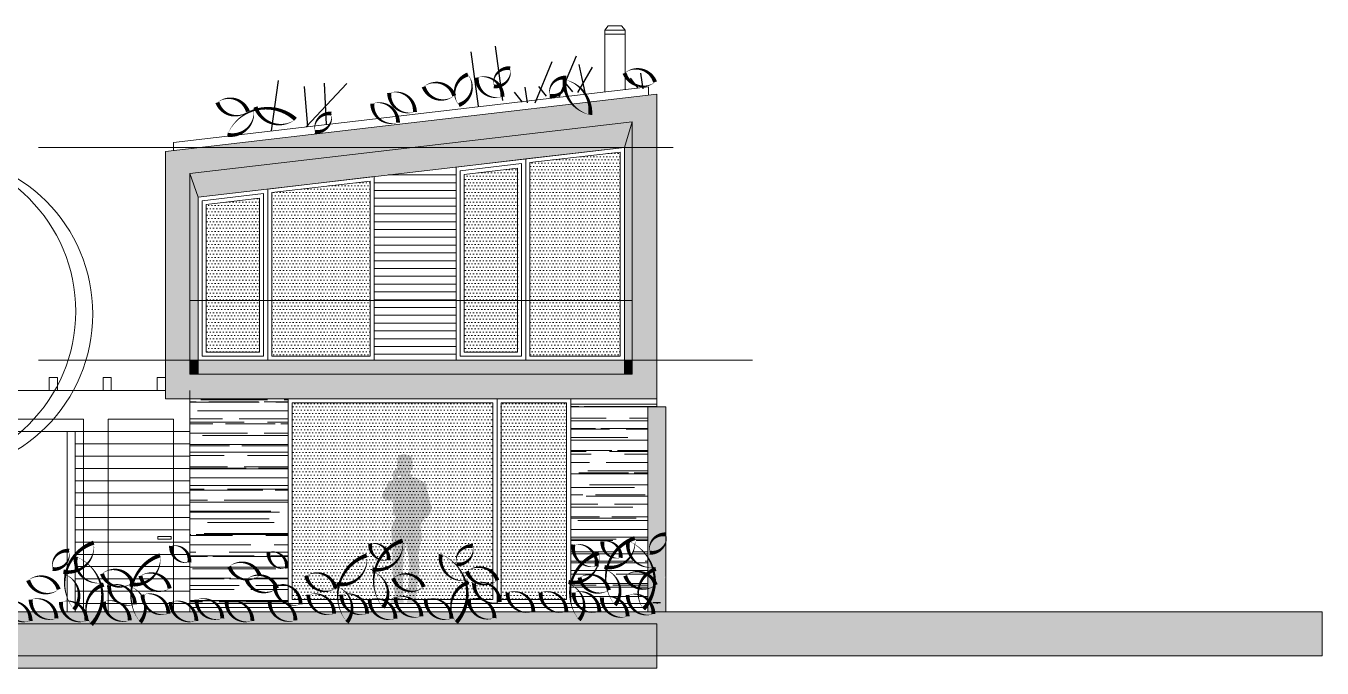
# Model space of a CAD drawing. Header units: metres. Extents: x -686 to 211, y -481 to 125.
# Drawn here: x -566.18 to -550.35, y -342.67 to -334.83 of the extents above; entities that cross this region are included whole.
import ezdxf

# ---------------------------------------------------------------- set-up
doc = ezdxf.new("R2010")
doc.units = ezdxf.units.M
doc.linetypes.add('ČERCHOVANÁ', pattern=[25.4, 12.7, -6.35, 0, -6.35])
for name, color, linetype in [('2 lidi', 4, 'Continuous'), ('SRAFA', 251, 'Continuous'), ('SRAFY', 3, 'Continuous'), ('srafy sklo', 252, 'Continuous'), ('stávající stromy', 86, 'Continuous'), ('zariz.predmety', 203, 'Continuous'), ('ZDIVO', 1, 'Continuous')]:
    doc.layers.add(name, color=color, linetype=linetype)
doc.layers.add('FLOATINGWINDOWS', color=2, linetype='Continuous', plot=False)
pattern_1 = [(0, (-281.86679, 14.72619), (0.01984375, 0.0396875), [0, -0.0396875])]
pattern_2 = [(0, (-281.86679, 14.72619), (0, 0.09525), [])]

# ---------------------------------------------------------------- blocks, each defined once
blk = doc.blocks.new('pan')
at = {"layer": '2 lidi'}
h = blk.add_hatch(color=254, dxfattribs=at)
h.dxf.hatch_style = 1
h.paths.add_polyline_path([(162.087, 139.288), (162.087, 139.304), (162.075, 139.323), (162.039, 139.455), (162.039, 139.474), (162.037, 139.487), (162.029, 139.499), (162.025, 139.515), (162.018, 139.57), (162.013, 139.582), (161.978, 139.607), (161.908, 139.646), (161.89, 139.659), (161.848, 139.663), (161.839, 139.674), (161.829, 139.695), (161.821, 139.708), (161.818, 139.736), (161.829, 139.749), (161.838, 139.749), (161.851, 139.772), (161.855, 139.791), (161.854, 139.81), (161.848, 139.815), (161.847, 139.883), (161.839, 139.911), (161.823, 139.919), (161.794, 139.931), (161.766, 139.942), (161.747, 139.944), (161.704, 139.936), (161.678, 139.915), (161.67, 139.893), (161.663, 139.861), (161.662, 139.83), (161.665, 139.815), (161.669, 139.803), (161.67, 139.8), (161.667, 139.798), (161.662, 139.786), (161.66, 139.763), (161.652, 139.761), (161.634, 139.75), (161.623, 139.745), (161.621, 139.741), (161.607, 139.705), (161.607, 139.696), (161.613, 139.654), (161.615, 139.642), (161.611, 139.633), (161.603, 139.628), (161.582, 139.619), (161.568, 139.617), (161.559, 139.609), (161.538, 139.558), (161.538, 139.548), (161.507, 139.502), (161.494, 139.486), (161.49, 139.474), (161.485, 139.461), (161.481, 139.45), (161.481, 139.431), (161.485, 139.412), (161.495, 139.4), (161.511, 139.391), (161.525, 139.383), (161.54, 139.378), (161.548, 139.377), (161.571, 139.375), (161.579, 139.378), (161.591, 139.38), (161.603, 139.39), (161.607, 139.392), (161.614, 139.385), (161.611, 139.363), (161.609, 139.346), (161.613, 139.329), (161.613, 139.288), (161.607, 139.255), (161.609, 139.234), (161.607, 139.208), (161.617, 139.198), (161.633, 139.192), (161.643, 139.184), (161.643, 139.167), (161.638, 139.153), (161.628, 139.141), (161.615, 139.118), (161.607, 139.109), (161.611, 139.1), (161.608, 139.08), (161.589, 139.029), (161.592, 138.989), (161.597, 138.955), (161.595, 138.93), (161.597, 138.887), (161.601, 138.851), (161.605, 138.777), (161.604, 138.715), (161.604, 138.669), (161.604, 138.643), (161.605, 138.543), (161.603, 138.528), (161.605, 138.515), (161.607, 138.507), (161.612, 138.429), (161.617, 138.387), (161.621, 138.358), (161.623, 138.34), (161.619, 138.317), (161.626, 138.294), (161.622, 138.276), (161.627, 138.252), (161.631, 138.245), (161.63, 138.239), (161.629, 138.235), (161.634, 138.23), (161.627, 138.211), (161.596, 138.171), (161.583, 138.155), (161.582, 138.147), (161.578, 138.144), (161.578, 138.133), (161.597, 138.128), (161.74, 138.128), (161.742, 138.151), (161.737, 138.159), (161.725, 138.192), (161.734, 138.203), (161.736, 138.209), (161.742, 138.245), (161.742, 138.258), (161.731, 138.286), (161.739, 138.404), (161.735, 138.456), (161.736, 138.591), (161.738, 138.675), (161.748, 138.703), (161.757, 138.779), (161.765, 138.849), (161.774, 138.857), (161.776, 138.804), (161.805, 138.681), (161.806, 138.649), (161.81, 138.613), (161.813, 138.596), (161.806, 138.576), (161.818, 138.56), (161.813, 138.546), (161.803, 138.538), (161.799, 138.516), (161.813, 138.498), (161.813, 138.465), (161.806, 138.448), (161.802, 138.38), (161.795, 138.27), (161.78, 138.25), (161.785, 138.242), (161.792, 138.23), (161.802, 138.232), (161.801, 138.195), (161.795, 138.181), (161.788, 138.164), (161.789, 138.154), (161.782, 138.148), (161.782, 138.128), (161.798, 138.128), (161.855, 138.128), (161.907, 138.134), (161.904, 138.155), (161.899, 138.159), (161.905, 138.173), (161.903, 138.184), (161.892, 138.2), (161.891, 138.221), (161.903, 138.238), (161.908, 138.25), (161.903, 138.274), (161.897, 138.29), (161.928, 138.421), (161.929, 138.483), (161.936, 138.51), (161.933, 138.542), (161.939, 138.556), (161.936, 138.567), (161.929, 138.585), (161.929, 138.6), (161.933, 138.61), (161.932, 138.633), (161.929, 138.657), (161.921, 138.698), (161.941, 138.818), (161.961, 138.907), (161.958, 139.004), (161.958, 139.018), (161.952, 139.028), (161.95, 139.046), (161.95, 139.058), (161.947, 139.069), (161.949, 139.09), (161.953, 139.092), (161.977, 139.131), (161.986, 139.131), (161.989, 139.145), (162.01, 139.17), (162.034, 139.18), (162.058, 139.209), (162.078, 139.254)])
h.paths.add_polyline_path([(161.678, 139.655), (161.67, 139.666), (161.668, 139.672), (161.671, 139.678), (161.678, 139.675), (161.679, 139.688), (161.684, 139.692), (161.695, 139.688), (161.703, 139.683), (161.708, 139.675), (161.703, 139.664), (161.689, 139.659)], flags=16)
h.paths.add_polyline_path([(161.683, 139.724), (161.679, 139.733), (161.684, 139.733), (161.687, 139.729), (161.688, 139.725)], flags=16)
h.paths.add_polyline_path([(161.638, 139.723), (161.642, 139.733), (161.658, 139.739), (161.648, 139.729)], flags=16)

msp = doc.modelspace()

# ---------------------------------------------------------------- hatches: boundary and pattern name
at = {"linetype": 'Continuous', "lineweight": 0}
h = msp.add_hatch(dxfattribs=at)
h.set_pattern_fill('DOTS', color=256, scale=0.025, style=0)
h.set_pattern_definition(pattern_1)
h.paths.add_polyline_path([(-558.92, -336.371), (-560.025, -336.5), (-560.025, -338.185), (-558.92, -338.185)])
h = msp.add_hatch(dxfattribs=at)
h.set_pattern_fill('DOTS', color=256, scale=0.025, style=0)
h.set_pattern_definition(pattern_1)
h.paths.add_polyline_path([(-560.175, -336.568), (-560.825, -336.644), (-560.825, -338.185), (-560.175, -338.185)])
h = msp.add_hatch(dxfattribs=at)
h.set_pattern_fill('DOTS', color=256, scale=0.025, style=0)
h.set_pattern_definition(pattern_1)
h.paths.add_polyline_path([(-561.975, -336.727), (-563.175, -336.867), (-563.175, -338.185), (-561.975, -338.185)])
h = msp.add_hatch(dxfattribs=at)
h.set_pattern_fill('DOTS', color=256, scale=0.025, style=0)
h.set_pattern_definition(pattern_1)
h.paths.add_polyline_path([(-563.325, -336.935), (-563.975, -337.011), (-563.975, -338.185), (-563.325, -338.185)])
h = msp.add_hatch(dxfattribs=at)
h.set_pattern_fill('DOTS', color=256, scale=0.025, style=0)
h.set_pattern_definition(pattern_1)
h.paths.add_polyline_path([(-563.325, -338.185), (-563.975, -338.185), (-563.975, -338.815), (-563.325, -338.815)])
h = msp.add_hatch(dxfattribs=at)
h.set_pattern_fill('DOTS', color=256, scale=0.025, style=0)
h.set_pattern_definition(pattern_1)
h.paths.add_polyline_path([(-561.975, -338.185), (-563.175, -338.185), (-563.175, -338.865), (-561.975, -338.865)])
h = msp.add_hatch(dxfattribs=at)
h.set_pattern_fill('DOTS', color=256, scale=0.025, style=0)
h.set_pattern_definition(pattern_1)
h.paths.add_polyline_path([(-560.175, -338.185), (-560.825, -338.185), (-560.825, -338.815), (-560.175, -338.815)])
h = msp.add_hatch(dxfattribs=at)
h.set_pattern_fill('DOTS', color=256, scale=0.025, style=0)
h.set_pattern_definition(pattern_1)
h.paths.add_polyline_path([(-558.92, -338.185), (-560.025, -338.185), (-560.025, -338.865), (-558.92, -338.865)])
h = msp.add_hatch(dxfattribs=at)
h.set_pattern_fill('AR-RROOF', color=256, scale=0.008, style=0)
h.set_pattern_definition([(0, (-192.32789, -79.5359), (0.44704, 0.2032), [3.048, -0.4064, 1.016, -0.2032]), (0, (-192.05763, -79.4343), (-0.2032, 0.270256), [0.6096, -0.067056, 1.2192, -0.1524]), (0, (-192.22629, -79.36319), (1.05664, 0.136144), [1.6256, -0.28448, 0.8128, -0.2032])])
h.paths.add_polyline_path([(-562.975, -339.285), (-564.175, -339.285), (-564.175, -341.885), (-562.975, -341.885)])
h = msp.add_hatch(dxfattribs=at)
h.set_pattern_fill('DOTS', color=256, scale=0.025, style=0)
h.set_pattern_definition(pattern_1)
h.paths.add_polyline_path([(-560.475, -339.435), (-562.925, -339.435), (-562.925, -341.835), (-560.475, -341.835)])
h = msp.add_hatch(dxfattribs=at)
h.set_pattern_fill('DOTS', color=256, scale=0.025, style=0)
h.set_pattern_definition(pattern_1)
h.paths.add_polyline_path([(-559.575, -339.435), (-560.375, -339.435), (-560.375, -341.835), (-559.575, -341.835)])
h = msp.add_hatch(dxfattribs=at)
h.set_pattern_fill('AR-RROOF', color=256, scale=0.008, style=0)
h.set_pattern_definition([(0, (-281.86679, 14.72619), (0.44704, 0.2032), [3.048, -0.4064, 1.016, -0.2032]), (0, (-281.59653, 14.8278), (-0.2032, 0.270256), [0.6096, -0.067056, 1.2192, -0.1524]), (0, (-281.76519, 14.89891), (1.05664, 0.136144), [1.6256, -0.28448, 0.8128, -0.2032])])
h.paths.add_polyline_path([(-558.585, -339.485), (-558.475, -339.485), (-558.475, -339.385), (-559.525, -339.385), (-559.525, -341.885), (-558.585, -341.885)])
at = {"layer": 'SRAFA', "linetype": 'Continuous', "lineweight": 0}
h = msp.add_hatch(dxfattribs=at)
h.set_pattern_fill('LINE', color=256, scale=0.03, style=0)
h.set_pattern_definition(pattern_2)
h.paths.add_polyline_path([(-560.925, -336.555), (-561.925, -336.671), (-561.925, -338.185), (-560.925, -338.185)])
h = msp.add_hatch(dxfattribs=at)
h.set_pattern_fill('LINE', color=256, scale=0.03, style=0)
h.set_pattern_definition(pattern_2)
h.paths.add_polyline_path([(-560.925, -338.185), (-561.925, -338.185), (-561.925, -338.915), (-560.925, -338.915)])
msp.add_hatch(color=256, dxfattribs=at).paths.add_polyline_path([(-570.865, -341.985), (-550.35, -341.985), (-550.35, -342.524), (-578.739, -342.524), (-578.739, -341.985)])
at = {"layer": 'SRAFA', "linetype": 'Continuous'}
msp.add_hatch(color=256, dxfattribs=at).paths.add_polyline_path([(-657.785, -342.135), (-558.475, -342.135), (-558.475, -342.674), (-657.785, -342.674)])
at = {"layer": 'srafy sklo', "linetype": 'Continuous', "lineweight": 0}
for color, points in [(256, [(-558.475, -335.665), (-559.302, -335.761, -0.098463), (-559.287, -335.917, -0.164338), (-559.507, -335.785), (-564.046, -336.315), (-561.457, -336.315), (-558.775, -336.002), (-558.775, -336.315), (-558.475, -336.315)]), (256, [(-559.302, -335.761), (-559.507, -335.785, 0.164338), (-559.287, -335.917, 0.098463)]), (253, [(-558.775, -336.002), (-561.457, -336.315), (-558.87, -336.315)]), (253, [(-558.775, -336.002), (-558.87, -336.315), (-558.775, -336.315)]), (256, [(-564.175, -336.632), (-561.457, -336.315), (-564.046, -336.315), (-564.475, -336.365), (-564.475, -338.915), (-564.175, -338.915)]), (253, [(-558.87, -336.315), (-561.457, -336.315), (-564.175, -336.632), (-564.075, -336.922)]), (253, [(-558.775, -336.315), (-558.87, -336.315), (-558.87, -338.185), (-558.775, -338.185)]), (256, [(-558.475, -336.315), (-558.775, -336.315), (-558.775, -338.915), (-558.475, -338.915)]), (253, [(-564.075, -336.922), (-564.175, -336.632), (-564.175, -338.185), (-564.075, -338.185)]), (253, [(-564.075, -338.185), (-564.175, -338.185), (-564.175, -338.915), (-564.075, -338.915)]), (253, [(-558.775, -338.185), (-558.87, -338.185), (-558.87, -338.915), (-558.775, -338.915)]), (256, [(-564.175, -338.915), (-564.475, -338.915), (-564.475, -339.385), (-563.225, -339.385), (-563.225, -339.085), (-564.175, -339.085)]), (253, [(-564.075, -338.915), (-564.175, -338.915), (-564.175, -339.085), (-564.075, -339.085)]), (253, [(-558.87, -338.915), (-560.075, -338.915), (-560.925, -338.915), (-564.075, -338.915), (-564.075, -339.085), (-558.87, -339.085)]), (256, [(-558.475, -339.125), (-558.475, -338.915), (-558.775, -338.915), (-558.775, -339.085), (-563.225, -339.085), (-563.225, -339.385), (-558.475, -339.385)]), (253, [(-558.775, -338.915), (-558.87, -338.915), (-558.87, -339.085), (-558.775, -339.085)]), (256, [(-558.365, -339.485), (-558.585, -339.485), (-558.585, -341.985), (-558.365, -341.985), (-558.365, -341.6, -0.016056), (-558.367, -341.585, -0.472772), (-558.369, -341.549, -0.004975), (-558.365, -341.547), (-558.365, -340.226, -0.001196), (-558.367, -340.227, -0.086513), (-558.365, -340.12)])]:
    msp.add_hatch(color=color, dxfattribs=at).paths.add_polyline_path(points)

# ---------------------------------------------------------------- linework, layer by layer
at = {"linetype": 'Continuous', "lineweight": 0}
for p, q in [((-564.075, -338.915), (-558.875, -338.915)), ((-558.585, -341.885), (-564.175, -341.885)), ((-558.585, -341.935), (-564.175, -341.935)), ((-558.465, -341.885), (-558.475, -341.885))]:
    msp.add_line(p, q, dxfattribs=at)
at = {"color": 251, "linetype": 'Continuous', "lineweight": 0}
for p, q in [((-565.575, -339.785), (-569.075, -339.785)), ((-565.675, -341.985), (-565.675, -339.785)), ((-565.575, -341.985), (-565.575, -339.785)), ((-565.575, -339.785), (-564.175, -339.785)), ((-565.575, -339.935), (-564.175, -339.935)), ((-565.575, -340.085), (-564.175, -340.085)), ((-565.575, -340.235), (-564.175, -340.235)), ((-565.575, -340.385), (-564.175, -340.385)), ((-565.575, -340.535), (-564.175, -340.535)), ((-565.575, -340.685), (-564.175, -340.685)), ((-565.575, -340.835), (-564.175, -340.835)), ((-565.575, -340.985), (-564.175, -340.985)), ((-565.575, -341.135), (-564.175, -341.135)), ((-565.575, -341.285), (-564.175, -341.285)), ((-565.575, -341.435), (-564.175, -341.435)), ((-565.575, -341.585), (-564.175, -341.585)), ((-565.575, -341.585), (-564.175, -341.585)), ((-565.575, -341.735), (-564.175, -341.735)), ((-565.575, -341.885), (-564.175, -341.885))]:
    msp.add_line(p, q, dxfattribs=at)
at = {"color": 251, "linetype": 'ČERCHOVANÁ', "lineweight": 0, "ltscale": 0.01, "const_width": 0.1, "flags": 128}
msp.add_lwpolyline([(-558.475, -341.867), (-558.475, -341.885)], dxfattribs=at)
at = {"layer": 'FLOATINGWINDOWS', "linetype": 'Continuous', "lineweight": 0}
for p, q in [((-558.275, -336.315), (-566.023, -336.315)), ((-557.305, -338.915), (-566.023, -338.915)), ((-564.175, -341.985), (-564.175, -339.285))]:
    msp.add_line(p, q, dxfattribs=at)
at = {"layer": 'SRAFA', "linetype": 'Continuous', "lineweight": 0}
msp.add_lwpolyline([(-570.865, -341.985), (-550.35, -341.985), (-550.35, -342.524), (-578.739, -342.524), (-578.739, -341.985), (-570.865, -341.985)], dxfattribs=at)
msp.add_lwpolyline([(-657.785, -342.135), (-558.475, -342.135), (-558.475, -342.674), (-657.785, -342.674)], close=True, dxfattribs=at)
at = {"layer": 'SRAFY', "linetype": 'Continuous', "lineweight": 0}
for p, q in [((-559.11, -334.881), (-559.066, -334.831)), ((-559.11, -335.638), (-559.11, -334.881)), ((-558.86, -334.881), (-559.11, -334.881)), ((-558.903, -334.831), (-559.066, -334.831)), ((-558.86, -334.881), (-558.903, -334.831)), ((-558.86, -335.609), (-558.86, -334.881)), ((-558.86, -334.931), (-559.11, -334.931)), ((-558.475, -335.665), (-564.475, -336.365)), ((-558.575, -335.677), (-558.575, -335.576)), ((-558.475, -335.665), (-558.475, -339.385)), ((-558.775, -336.002), (-558.87, -336.315)), ((-558.775, -339.085), (-558.775, -336.002)), ((-564.375, -336.353), (-564.375, -336.253)), ((-558.87, -336.315), (-564.075, -336.922)), ((-558.87, -338.915), (-558.87, -336.315)), ((-564.475, -336.365), (-564.475, -339.385)), ((-564.175, -336.632), (-564.175, -339.085)), ((-564.175, -339.085), (-564.175, -336.632)), ((-564.075, -336.922), (-564.175, -336.632)), ((-564.075, -336.922), (-564.075, -338.915)), ((-563.225, -338.915), (-563.225, -336.823)), ((-564.175, -338.185), (-558.775, -338.185)), ((-564.079, -338.915), (-564.075, -338.915)), ((-564.079, -338.915), (-558.87, -338.915)), ((-564.075, -338.915), (-564.075, -339.085)), ((-558.87, -338.915), (-558.87, -339.085)), ((-564.175, -339.085), (-558.775, -339.085)), ((-564.475, -339.385), (-558.585, -339.385)), ((-564.475, -339.385), (-558.475, -339.385)), ((-564.475, -339.385), (-558.475, -339.385)), ((-564.175, -341.985), (-564.175, -339.385)), ((-562.975, -341.885), (-562.975, -339.385)), ((-559.525, -341.885), (-559.525, -339.385)), ((-558.585, -341.985), (-558.585, -339.485)), ((-558.585, -339.485), (-558.365, -339.485)), ((-558.475, -339.385), (-558.475, -339.485)), ((-558.365, -341.985), (-558.365, -339.485))]:
    msp.add_line(p, q, dxfattribs=at)
at = {"layer": 'SRAFY', "color": 251, "linetype": 'Continuous', "lineweight": 0}
for p, q in [((-564.475, -339.285), (-570.975, -339.285)), ((-565.475, -339.635), (-570.375, -339.635)), ((-565.475, -341.985), (-565.475, -339.635)), ((-565.175, -339.635), (-564.375, -339.635)), ((-565.175, -341.985), (-565.175, -339.635)), ((-564.375, -341.985), (-564.375, -339.635))]:
    msp.add_line(p, q, dxfattribs=at)
at = {"layer": 'SRAFY', "linetype": 'Continuous', "lineweight": 0}
for points in [[(-558.475, -335.665), (-564.475, -336.365), (-564.475, -339.385), (-558.475, -339.385)], [(-558.775, -336.002), (-564.175, -336.632), (-564.175, -339.085), (-558.775, -339.085)], [(-558.775, -336.002), (-564.175, -336.632), (-564.175, -339.085), (-558.775, -339.085)], [(-560.075, -336.455), (-558.87, -336.315), (-558.87, -338.915), (-560.075, -338.915)], [(-560.925, -336.555), (-560.075, -336.455), (-560.075, -338.915), (-560.925, -338.915)], [(-560.025, -336.5), (-558.92, -336.371), (-558.92, -338.865), (-560.025, -338.865)], [(-560.875, -336.599), (-560.125, -336.512), (-560.125, -338.865), (-560.875, -338.865)], [(-560.825, -336.644), (-560.175, -336.568), (-560.175, -338.815), (-560.825, -338.815)], [(-563.225, -336.823), (-561.925, -336.671), (-561.925, -338.915), (-563.225, -338.915)], [(-563.175, -336.867), (-561.975, -336.727), (-561.975, -338.865), (-563.175, -338.865)], [(-564.025, -336.967), (-563.275, -336.879), (-563.275, -338.865), (-564.025, -338.865)], [(-563.975, -337.011), (-563.325, -336.935), (-563.325, -338.815), (-563.975, -338.815)], [(-560.425, -341.885), (-560.425, -339.385), (-562.975, -339.385), (-562.975, -341.885)], [(-560.475, -341.835), (-560.475, -339.435), (-562.925, -339.435), (-562.925, -341.835)], [(-559.525, -341.885), (-559.525, -339.385), (-560.425, -339.385), (-560.425, -341.885)], [(-559.575, -341.835), (-559.575, -339.435), (-560.375, -339.435), (-560.375, -341.835)]]:
    msp.add_lwpolyline(points, close=True, dxfattribs=at)
msp.add_lwpolyline([(-558.575, -335.576), (-564.375, -336.253)], dxfattribs=at)
at = {"layer": 'SRAFY', "color": 251, "linetype": 'Continuous', "lineweight": 0}
for points in [[(-565.893, -339.125), (-565.793, -339.125), (-565.793, -339.285), (-565.893, -339.285)], [(-565.235, -339.125), (-565.135, -339.125), (-565.135, -339.285), (-565.235, -339.285)], [(-564.575, -339.125), (-564.475, -339.125), (-564.475, -339.285), (-564.575, -339.285)], [(-564.565, -341.068), (-564.405, -341.068), (-564.405, -341.101), (-564.565, -341.101)]]:
    msp.add_lwpolyline(points, close=True, dxfattribs=at)
at = {"layer": 'stávající stromy', "linetype": 'Continuous', "lineweight": 0}
for points in [[(-558.743, -341.087, 0, 0, -0.520567), (-558.743, -341.087, 0, 0.05, -0.520567), (-559.113, -341.44, 0, 0.05, -0.520567), (-559.105, -341.47, 0, 0.05, -0.520567), (-558.985, -341.904, 0, 0.05, -0.520567), (-558.743, -341.087, 0.05, 0.05, 0)], [(-558.361, -341.042, 0, 0, -0.520567), (-558.361, -341.042, 0, 0.05, -0.520567), (-558.561, -341.264, 0, 0.05, -0.520567), (-558.361, -341.042, 0.05, 0.05, 0)], [(-565.651, -341.242, 0, 0, -0.520567), (-565.651, -341.242, 0, 0.05, -0.520567), (-565.851, -341.464, 0, 0.05, -0.520567), (-565.651, -341.242, 0.05, 0.05, 0)], [(-565.35, -341.142, 0, 0, -0.520567), (-565.35, -341.142, 0, 0.05, -0.520567), (-565.719, -341.495, 0, 0.05, -0.520567), (-565.712, -341.526, 0, 0.05, -0.520567), (-565.592, -341.959, 0, 0.05, -0.520567), (-565.35, -341.142, 0.05, 0.05, 0)], [(-564.182, -341.382, 0, 0, -0.520567), (-564.182, -341.382, 0, 0.05, -0.520567), (-564.404, -341.183, 0, 0.05, -0.520567), (-564.182, -341.382, 0.05, 0.05, 0)], [(-562.993, -341.456, 0, 0, -0.520567), (-562.993, -341.456, 0, 0.05, -0.520567), (-563.215, -341.257, 0, 0.05, -0.520567), (-562.993, -341.456, 0.05, 0.05, 0)], [(-561.75, -341.355, 0, 0, -0.520567), (-561.75, -341.355, 0, 0.05, -0.520567), (-561.973, -341.155, 0, 0.05, -0.520567), (-561.75, -341.355, 0.05, 0.05, 0)], [(-561.577, -341.115, 0, 0, -0.520567), (-561.577, -341.115, 0, 0.05, -0.520567), (-561.947, -341.467, 0, 0.05, -0.520567), (-561.939, -341.498, 0, 0.05, -0.520567), (-561.819, -341.932, 0, 0.05, -0.520567), (-561.577, -341.115, 0.05, 0.05, 0)], [(-560.721, -341.184, 0, 0, -0.520567), (-560.721, -341.184, 0, 0.05, -0.520567), (-560.92, -341.406, 0, 0.05, -0.520567), (-560.721, -341.184, 0.05, 0.05, 0)], [(-559.493, -341.166, 0, 0, -0.520567), (-559.493, -341.166, 0, 0.05, -0.520567), (-559.21, -341.433, 0, 0.05, -0.520567), (-559.493, -341.166, 0.05, 0.05, 0)], [(-558.916, -341.327, 0, 0, -0.520567), (-558.916, -341.327, 0, 0.05, -0.520567), (-559.138, -341.127, 0, 0.05, -0.520567), (-558.916, -341.327, 0.05, 0.05, 0)], [(-558.635, -341.953, 0, 0, -0.520567), (-558.635, -341.953, 0, 0.05, -0.520567), (-558.486, -341.464, 0, 0.05, -0.520567), (-558.507, -341.441, 0, 0.05, -0.520567), (-558.824, -341.122, 0, 0.05, -0.520567), (-558.635, -341.953, 0.05, 0.05, 0)], [(-565.378, -342.143, 0, 0, -0.520567), (-565.378, -342.143, 0, 0.05, -0.520567), (-565.228, -341.655, 0, 0.05, -0.520567), (-565.25, -341.632, 0, 0.05, -0.520567), (-565.567, -341.312, 0, 0.05, -0.520567), (-565.378, -342.143, 0.05, 0.05, 0)], [(-564.54, -341.297, 0, 0, -0.520567), (-564.54, -341.297, 0, 0.05, -0.520567), (-564.91, -341.649, 0, 0.05, -0.520567), (-564.902, -341.68, 0, 0.05, -0.520567), (-564.782, -342.114, 0, 0.05, -0.520567), (-564.54, -341.297, 0.05, 0.05, 0)], [(-563.323, -341.544, 0, 0, -0.520567), (-563.323, -341.544, 0, 0.05, -0.520567), (-563.696, -341.433, 0, 0.05, -0.520567), (-563.323, -341.544, 0.05, 0.05, 0)], [(-562.016, -341.297, 0, 0, -0.520567), (-562.016, -341.297, 0, 0.05, -0.520567), (-562.385, -341.649, 0, 0.05, -0.520567), (-562.378, -341.68, 0, 0.05, -0.520567), (-562.258, -342.114, 0, 0.05, -0.520567), (-562.016, -341.297, 0.05, 0.05, 0)], [(-560.922, -342.116, 0, 0, -0.520567), (-560.922, -342.116, 0, 0.05, -0.520567), (-560.772, -341.627, 0, 0.05, -0.520567), (-560.794, -341.604, 0, 0.05, -0.520567), (-561.111, -341.285, 0, 0.05, -0.520567), (-560.922, -342.116, 0.05, 0.05, 0)], [(-559.181, -341.269, 0, 0, -0.520567), (-559.181, -341.269, 0, 0.05, -0.520567), (-559.551, -341.622, 0, 0.05, -0.520567), (-559.543, -341.653, 0, 0.05, -0.520567), (-559.423, -342.086, 0, 0.05, -0.520567), (-559.181, -341.269, 0.05, 0.05, 0)], [(-565.777, -341.713, 0, 0, -0.520567), (-565.777, -341.713, 0, 0.05, -0.520567), (-566.15, -341.602, 0, 0.05, -0.520567), (-565.777, -341.713, 0.05, 0.05, 0)], [(-564.876, -341.631, 0, 0, -0.520567), (-564.876, -341.631, 0, 0.05, -0.520567), (-565.249, -341.521, 0, 0.05, -0.520567), (-564.876, -341.631, 0.05, 0.05, 0)], [(-564.779, -341.547, 0, 0, -0.520567), (-564.779, -341.547, 0, 0.05, -0.520567), (-564.422, -341.702, 0, 0.05, -0.520567), (-564.779, -341.547, 0.05, 0.05, 0)], [(-563.112, -341.7, 0, 0, -0.520567), (-563.112, -341.7, 0, 0.05, -0.520567), (-563.485, -341.59, 0, 0.05, -0.520567), (-563.112, -341.7, 0.05, 0.05, 0)], [(-562.754, -341.547, 0, 0, -0.520567), (-562.754, -341.547, 0, 0.05, -0.520567), (-562.397, -341.702, 0, 0.05, -0.520567), (-562.754, -341.547, 0.05, 0.05, 0)], [(-561.321, -341.685, 0, 0, -0.520567), (-561.321, -341.685, 0, 0.05, -0.520567), (-561.694, -341.575, 0, 0.05, -0.520567), (-561.321, -341.685, 0.05, 0.05, 0)], [(-560.42, -341.603, 0, 0, -0.520567), (-560.42, -341.603, 0, 0.05, -0.520567), (-560.793, -341.493, 0, 0.05, -0.520567), (-560.42, -341.603, 0.05, 0.05, 0)], [(-559.417, -341.568, 0, 0, -0.520567), (-559.417, -341.568, 0, 0.05, -0.520567), (-559.06, -341.723, 0, 0.05, -0.520567), (-559.417, -341.568, 0.05, 0.05, 0)], [(-558.487, -341.658, 0, 0, -0.520567), (-558.487, -341.658, 0, 0.05, -0.520567), (-558.86, -341.547, 0, 0.05, -0.520567), (-558.487, -341.658, 0.05, 0.05, 0)], [(-564.848, -341.895, 0, 0, -0.520567), (-564.848, -341.895, 0, 0.05, -0.520567), (-565.162, -341.665, 0, 0.05, -0.520567), (-564.848, -341.895, 0.05, 0.05, 0)], [(-562.824, -341.895, 0, 0, -0.520567), (-562.824, -341.895, 0, 0.05, -0.520567), (-563.138, -341.665, 0, 0.05, -0.520567), (-562.824, -341.895, 0.05, 0.05, 0)], [(-560.393, -341.867, 0, 0, -0.520567), (-560.393, -341.867, 0, 0.05, -0.520567), (-560.706, -341.637, 0, 0.05, -0.520567), (-560.393, -341.867, 0.05, 0.05, 0)], [(-559.983, -341.982, 0, 0, -0.520567), (-559.983, -341.982, 0, 0.05, -0.520567), (-560.297, -341.752, 0, 0.05, -0.520567), (-559.983, -341.982, 0.05, 0.05, 0)], [(-559.58, -341.982, 0, 0, -0.520567), (-559.58, -341.982, 0, 0.05, -0.520567), (-559.894, -341.752, 0, 0.05, -0.520567), (-559.58, -341.982, 0.05, 0.05, 0)], [(-559.177, -341.982, 0, 0, -0.520567), (-559.177, -341.982, 0, 0.05, -0.520567), (-559.491, -341.752, 0, 0.05, -0.520567), (-559.177, -341.982, 0.05, 0.05, 0)], [(-566.121, -342.097, 0, 0, -0.520567), (-566.121, -342.097, 0, 0.05, -0.520567), (-566.435, -341.867, 0, 0.05, -0.520567), (-566.121, -342.097, 0.05, 0.05, 0)], [(-565.806, -342.068, 0, 0, -0.520567), (-565.806, -342.068, 0, 0.05, -0.520567), (-566.119, -341.838, 0, 0.05, -0.520567), (-565.806, -342.068, 0.05, 0.05, 0)], [(-565.438, -342.097, 0, 0, -0.520567), (-565.438, -342.097, 0, 0.05, -0.520567), (-565.751, -341.867, 0, 0.05, -0.520567), (-565.438, -342.097, 0.05, 0.05, 0)], [(-564.911, -342.092, 0, 0, -0.520567), (-564.911, -342.092, 0, 0.05, -0.520567), (-565.225, -341.862, 0, 0.05, -0.520567), (-564.911, -342.092, 0.05, 0.05, 0)], [(-564.439, -342.009, 0, 0, -0.520567), (-564.439, -342.009, 0, 0.05, -0.520567), (-564.753, -341.779, 0, 0.05, -0.520567), (-564.439, -342.009, 0.05, 0.05, 0)], [(-564.097, -342.097, 0, 0, -0.520567), (-564.097, -342.097, 0, 0.05, -0.520567), (-564.41, -341.867, 0, 0.05, -0.520567), (-564.097, -342.097, 0.05, 0.05, 0)], [(-563.781, -342.068, 0, 0, -0.520567), (-563.781, -342.068, 0, 0.05, -0.520567), (-564.095, -341.838, 0, 0.05, -0.520567), (-563.781, -342.068, 0.05, 0.05, 0)], [(-563.413, -342.097, 0, 0, -0.520567), (-563.413, -342.097, 0, 0.05, -0.520567), (-563.727, -341.867, 0, 0.05, -0.520567), (-563.413, -342.097, 0.05, 0.05, 0)], [(-562.887, -342.092, 0, 0, -0.520567), (-562.887, -342.092, 0, 0.05, -0.520567), (-563.201, -341.862, 0, 0.05, -0.520567), (-562.887, -342.092, 0.05, 0.05, 0)], [(-562.415, -342.009, 0, 0, -0.520567), (-562.415, -342.009, 0, 0.05, -0.520567), (-562.728, -341.779, 0, 0.05, -0.520567), (-562.415, -342.009, 0.05, 0.05, 0)], [(-562.012, -342.009, 0, 0, -0.520567), (-562.012, -342.009, 0, 0.05, -0.520567), (-562.325, -341.779, 0, 0.05, -0.520567), (-562.012, -342.009, 0.05, 0.05, 0)], [(-561.665, -342.069, 0, 0, -0.520567), (-561.665, -342.069, 0, 0.05, -0.520567), (-561.979, -341.839, 0, 0.05, -0.520567), (-561.665, -342.069, 0.05, 0.05, 0)], [(-561.35, -342.041, 0, 0, -0.520567), (-561.35, -342.041, 0, 0.05, -0.520567), (-561.664, -341.811, 0, 0.05, -0.520567), (-561.35, -342.041, 0.05, 0.05, 0)], [(-560.982, -342.069, 0, 0, -0.520567), (-560.982, -342.069, 0, 0.05, -0.520567), (-561.295, -341.839, 0, 0.05, -0.520567), (-560.982, -342.069, 0.05, 0.05, 0)], [(-560.456, -342.064, 0, 0, -0.520567), (-560.456, -342.064, 0, 0.05, -0.520567), (-560.769, -341.834, 0, 0.05, -0.520567), (-560.456, -342.064, 0.05, 0.05, 0)], [(-558.831, -342.041, 0, 0, -0.520567), (-558.831, -342.041, 0, 0.05, -0.520567), (-559.145, -341.812, 0, 0.05, -0.520567), (-558.831, -342.041, 0.05, 0.05, 0)], [(-558.515, -342.013, 0, 0, -0.520567), (-558.515, -342.013, 0, 0.05, -0.520567), (-558.829, -341.783, 0, 0.05, -0.520567), (-558.515, -342.013, 0.05, 0.05, 0)]]:
    msp.add_lwpolyline(points, format="xyseb", close=True, dxfattribs=at)
for centre in [(-567.518, -338.317), (-567.31, -338.35)]:
    msp.add_circle(centre, 1.949, dxfattribs=at)
at = {"layer": 'zariz.predmety', "color": 253, "linetype": 'Continuous', "ltscale": 0.001}
for p, q in [((-560.65, -335.812), (-560.739, -335.149)), ((-560.355, -335.74), (-560.444, -335.077)), ((-559.667, -335.698), (-559.456, -335.195)), ((-559.961, -335.769), (-559.75, -335.266)), ((-559.44, -335.645), (-559.26, -335.333)), ((-559.347, -335.645), (-559.42, -335.304)), ((-563.178, -336.113), (-563.092, -335.498)), ((-562.754, -336.063), (-562.26, -335.536)), ((-562.508, -336.035), (-562.533, -335.53)), ((-559.501, -335.638), (-559.597, -335.517)), ((-558.7, -335.592), (-558.796, -335.471)), ((-558.639, -335.599), (-558.668, -335.41)), ((-562.734, -336.063), (-562.775, -335.573)), ((-560.114, -335.762), (-560.211, -335.641)), ((-560.054, -335.769), (-560.082, -335.58)), ((-559.82, -335.69), (-559.916, -335.569))]:
    msp.add_line(p, q, dxfattribs=at)
for points in [[(-560.464, -335.57, 0, 0, -0.520567), (-560.464, -335.57, 0, 0.05, -0.520567), (-560.265, -335.348, 0, 0.05, -0.520567), (-560.464, -335.57, 0.05, 0.05, 0)], [(-558.868, -335.407, 0, 0, -0.520567), (-558.868, -335.407, 0, 0.05, -0.520567), (-558.495, -335.517, 0, 0.05, -0.520567), (-558.868, -335.407, 0.05, 0.05, 0)], [(-561.321, -335.574, 0, 0, -0.520567), (-561.321, -335.574, 0, 0.05, -0.520567), (-560.948, -335.684, 0, 0.05, -0.520567), (-561.321, -335.574, 0.05, 0.05, 0)], [(-560.891, -335.797, 0, 0, -0.520567), (-560.891, -335.797, 0, 0.05, -0.520567), (-560.781, -335.424, 0, 0.05, -0.520567), (-560.891, -335.797, 0.05, 0.05, 0)], [(-560.672, -335.464, 0, 0, -0.520567), (-560.672, -335.464, 0, 0.05, -0.520567), (-560.358, -335.694, 0, 0.05, -0.520567), (-560.672, -335.464, 0.05, 0.05, 0)], [(-559.781, -335.686, 0, 0, -0.520567), (-559.781, -335.686, 0, 0.05, -0.520567), (-559.581, -335.464, 0, 0.05, -0.520567), (-559.781, -335.686, 0.05, 0.05, 0)], [(-559.6, -335.487, 0, 0, -0.520567), (-559.6, -335.487, 0, 0.05, -0.380448), (-559.287, -335.917, 0, 0.05, -0.380448), (-559.6, -335.487, 0.05, 0.05, 0)], [(-563.84, -335.766, 0, 0, -0.520567), (-563.84, -335.766, 0, 0.05, -0.520567), (-563.467, -335.877, 0, 0.05, -0.520567), (-563.84, -335.766, 0.05, 0.05, 0)], [(-561.742, -335.651, 0, 0, -0.520567), (-561.742, -335.651, 0, 0.05, -0.520567), (-561.428, -335.881, 0, 0.05, -0.520567), (-561.742, -335.651, 0.05, 0.05, 0)], [(-562.886, -335.971, 0, 0, -0.520567), (-562.886, -335.971, 0, 0.05, -0.520567), (-563.374, -335.821, 0, 0.05, -0.520567), (-563.397, -335.843, 0, 0.05, -0.520567), (-563.717, -336.16, 0, 0.05, -0.520567), (-562.886, -335.971, 0.05, 0.05, 0)], [(-561.948, -335.781, 0, 0, -0.520567), (-561.948, -335.781, 0, 0.05, -0.520567), (-561.635, -336.011, 0, 0.05, -0.520567), (-561.948, -335.781, 0.05, 0.05, 0)], [(-562.648, -336.124, 0, 0, -0.520567), (-562.648, -336.124, 0, 0.05, -0.520567), (-562.448, -335.902, 0, 0.05, -0.520567), (-562.648, -336.124, 0.05, 0.05, 0)]]:
    msp.add_lwpolyline(points, format="xyseb", close=True, dxfattribs=at)
at = {"layer": 'ZDIVO', "linetype": 'Continuous', "lineweight": 0}
for p, q in [((-560.925, -338.915), (-560.925, -336.555)), ((-561.925, -338.915), (-561.925, -336.671)), ((-558.475, -341.985), (-570.865, -341.985)), ((-558.475, -341.985), (-550.35, -341.985))]:
    msp.add_line(p, q, dxfattribs=at)

# ---------------------------------------------------------------- block references
at = {"linetype": 'Continuous', "lineweight": 0}
msp.add_blockref('pan', (-723.307, -480.005), dxfattribs=at)

doc.saveas('drawing.dxf')
